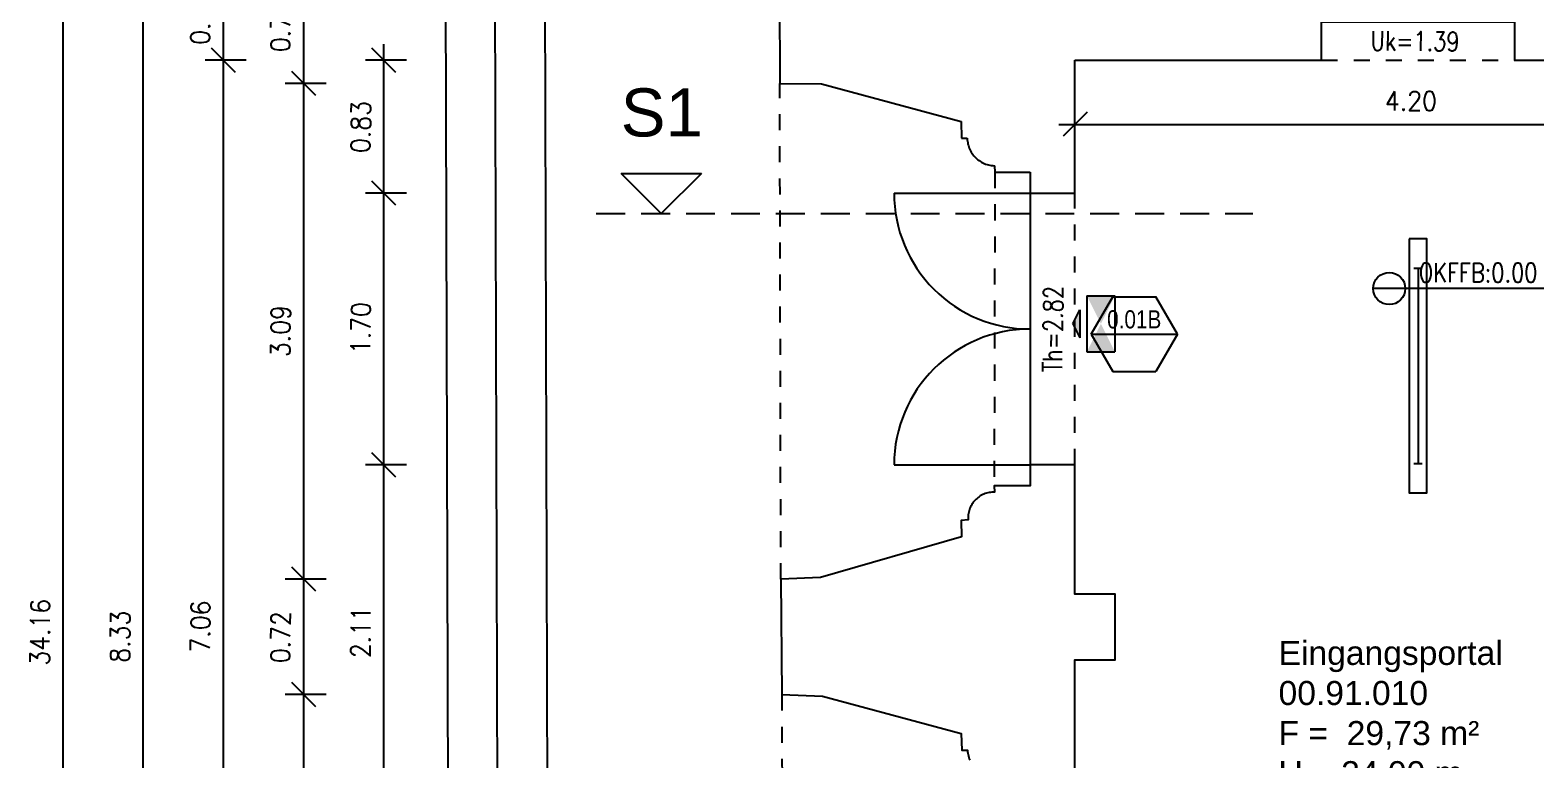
# Model space of a CAD drawing. Header units: metres. Extents: x -7 to 99688, y -10762 to -90.
# Drawn here: x -6.67 to 2.72, y -111.52 to -106.97 of the extents above; entities that cross this region are included whole.
import ezdxf
from ezdxf.enums import TextEntityAlignment as Align

# ---------------------------------------------------------------- set-up
doc = ezdxf.new("R2010")
doc.units = ezdxf.units.M
doc.header["$LTSCALE"] = 0.03
for name, pattern in [('DOT', [0]), ('GESTRICHELT', [9, 6, -3]), ('GESTRICHELT2', [4.5, 3, -1.5])]:
    doc.linetypes.add(name, pattern=pattern)
doc.layers.get('0').update_dxf_attribs({"linetype": 'CONTINUOUS'})
for name, color, linetype in [('A_bemaßung', 2, 'CONTINUOUS'), ('A_Höhen', 3, 'CONTINUOUS'), ('A_NR_TÜR', 1, 'CONTINUOUS'), ('A_räume', 5, 'CONTINUOUS'), ('A_text', 5, 'CONTINUOUS'), ('A_Tuernummer_neu', 10, 'CONTINUOUS'), ('A_TXT-TUER', 1, 'CONTINUOUS'), ('A_türen', 9, 'CONTINUOUS'), ('A_verdeckt', 8, 'GESTRICHELT2'), ('A_wände', 6, 'CONTINUOUS'), ('E__LEUCHTEN', 6, 'CONTINUOUS')]:
    doc.layers.add(name, color=color, linetype=linetype)
doc.styles.add('arial-n', font='ARIALN.TTF')
doc.styles.add('BOLDSIMP_FNT', font='TXT.shx', dxfattribs={"width": 0.9, "height": 0.12})
doc.styles.add('NORM', font='simplex.shx', dxfattribs={"width": 0.7, "bigfont": 'bigfont.shx'})
doc.styles.add('PITSIMP8', font='PITSIMP8.SHX')
doc.styles.add('SIMPLEX', font='simplex.shx', dxfattribs={"width": 0.8, "height": 0.1})
doc.styles.get("Standard").update_dxf_attribs({"font": 'txt', "height": 1})

# ---------------------------------------------------------------- blocks, each defined once
blk = doc.blocks.new('SLASH1')
at = {"layer": 'A_bemaßung', "color": 2, "linetype": 'Continuous'}
for p, q in [((0, -0.14068), (0, 0.11466)), ((0.07663, 0.07663), (-0.07319, -0.07319))]:
    blk.add_line(p, q, dxfattribs=at)
blk = doc.blocks.new('Tür-Nr')
at = {"layer": 'A_NR_TÜR'}
for p, q in [((-0.0573, -108.8652), (0.0772, -108.6321)), ((0.0772, -108.6321), (0.3468, -108.6321)), ((0.4812, -108.8652), (0.3468, -108.6321)), ((-0.0573, -108.8652), (0.4812, -108.8652)), ((-0.0573, -108.8652), (0.0772, -109.0983)), ((0.4812, -108.8652), (0.3468, -109.0983)), ((0.0772, -109.0983), (0.3468, -109.0983))]:
    blk.add_line(p, q, dxfattribs=at)
at = {"layer": 'A_TXT-TUER', "style": 'arial-n', "flags": 4}
blk.add_attdef('TÜR-NR.', text='', height=0.1129, dxfattribs=at).set_placement((0.2114, -108.7723), align=Align.MIDDLE_CENTER)
at = {"layer": 'A_TXT-TUER', "style": 'NORM', "width": 0.7}
for tag, flags, p in [('BRANDSCHUTZ', 4, (0.2287, -108.9809)), ('DIN', 5, (0.214, -109.1983)), ('ABMESSUNG', 5, (0.214, -109.3327)), ('MATERIAL', 5, (0.214, -109.4671)), ('WANDART', 5, (0.214, -109.6015)), ('ZARGE', 5, (0.214, -109.7359)), ('SCHLOSS', 5, (0.214, -109.8703)), ('BESCHLÄGE', 5, (0.214, -110.0047)), ('SONSTIGES', 5, (0.214, -110.1391))]:
    blk.add_attdef(tag, text='', height=0.0784, dxfattribs=dict(at, flags=flags)).set_placement(p, align=Align.MIDDLE_CENTER)
blk = doc.blocks.new('PU1')
at = {"color": 3}
for p, q in [((-118.6, -55.3), (-118.6, 69.7)), ((-118.6, 69.7), (131.4, 69.7)), ((131.4, -55.3), (131.4, 69.7)), ((-118.6, -55.3), (131.4, -55.3)), ((-56.1, -86.6), (68.9, -86.6)), ((6.4, -117.8), (-56.1, -86.6)), ((6.4, -117.8), (68.9, -86.6))]:
    blk.add_line(p, q, dxfattribs=at)
for points in [[(-118.6, 69.7), (-118.6, -55.3), (131.4, -55.3), (131.4, 69.7)], [(68.9, -86.6), (-56.1, -86.6), (6.4, -117.8)]]:
    blk.add_solid(points, dxfattribs=at)
blk = doc.blocks.new('2DEL_458')
for p, q in [((-0.3844, -0.2363), (-0.3844, 0.2363)), ((0.3844, -0.2363), (0.3844, 0.2363)), ((-0.3844, 0), (0.3844, 0))]:
    blk.add_line(p, q)
blk.add_lwpolyline([(-0.5, -0.5), (0.5, -0.5), (0.5, 0.5), (-0.5, 0.5)], close=True)
at = {"style": 'PITSIMP8', "flags": 9}
for tag, p in [('BEZEICHNUNG', (-0.0298, 0.1793)), ('RAUM/GRUPPE', (-0.0298, 0.1593)), ('POS.NR.G-LV', (-0.0298, 0.1393)), ('FABRIKAT', (-0.0298, 0.1193)), ('KENNUNG', (-0.0298, 0.0793)), ('LEISTUNG', (-0.0298, 0.0593)), ('TYP', (-0.0298, 0.0993)), ('VOLUMENSTROM', (-0.0298, 0.0393)), ('DRUCK/-STUFE', (-0.0298, 0.0193)), ('ANSCHLUSS', (-0.0298, -0.0007)), ('TEMPERATUR', (-0.0298, -0.0607)), ('GROESSE', (-0.0298, -0.0207)), ('DN', (-0.0298, -0.0407)), ('SPANNUNG/FREQUENZ', (-0.0298, -0.1207)), ('SCHUTZART', (-0.0298, -0.1007)), ('DREHZAHL', (-0.0298, -0.0807)), ('GEWICHT', (-0.0298, -0.1407)), ('FREI', (-0.0298, -0.1607)), ('FREI', (-0.0298, -0.1807)), ('FREI', (-0.0298, -0.2007))]:
    blk.add_attdef(tag, text='', height=0.01, dxfattribs=at).set_placement(p, align=Align.MIDDLE)

msp = doc.modelspace()

# ---------------------------------------------------------------- linework, layer by layer
at = {"layer": 'A_bemaßung', "linetype": 'Continuous'}
for p, q in [((-6.46657, -127.89448), (-6.46658, -93.53948)), ((-5.96657, -127.89448), (-5.96657, -93.53949)), ((-5.46658, -127.8945), (-5.46658, -93.5395)), ((-4.96658, -121.22949), (-4.96657, -100.2045)), ((-4.46657, -114.31646), (-4.46656, -107.05646)), ((-0.25824, -107.55648), (4.14176, -107.55648))]:
    msp.add_line(p, q, dxfattribs=at)
at = {"layer": 'A_Höhen'}
msp.add_line((2.78278, -108.58037), (1.70144, -108.58037), dxfattribs=at)
msp.add_circle((1.80144, -108.58037), 0.1, dxfattribs=at)
at = {"layer": 'A_text', "color": 7}
for p, q in [((-2.7369, -108.11182), (-2.9869, -107.86182)), ((-2.9869, -107.86182), (-2.4869, -107.86182)), ((-2.4869, -107.86182), (-2.7369, -108.11182))]:
    msp.add_line(p, q, dxfattribs=at)
at = {"layer": 'A_text', "color": 5, "linetype": 'GESTRICHELT'}
msp.add_line((-3.14237, -108.11182), (0.95105, -108.11182), dxfattribs=at)
at = {"layer": 'A_türen', "linetype": 'Continuous'}
for p, q in [((-1.28573, -107.98546), (-0.43824, -107.98547)), ((-0.43824, -107.98547), (-0.43822, -109.68046)), ((-1.28572, -109.68046), (-0.43822, -109.68046))]:
    msp.add_line(p, q, dxfattribs=at)
for centre, radius, start, end in [((-0.43824, -107.98547), 0.8475, 179.99933, 270.000673), ((-0.43822, -109.68046), 0.84749, 90.000679, 180.000006)]:
    msp.add_arc(centre, radius, start, end, dxfattribs=at)
at = {"layer": 'A_verdeckt', "linetype": 'Continuous'}
for p, q in [((-4.0866, -105.21115), (-4.05474, -116.28098)), ((-3.77816, -105.46097), (-3.74774, -116.03098)), ((-3.46556, -105.73677), (-3.43673, -115.75498))]:
    msp.add_line(p, q, dxfattribs=at)
at = {"layer": 'A_verdeckt'}
for p, q in [((1.37976, -107.15646), (2.58177, -107.15646)), ((-1.99158, -110.39299), (-1.99856, -107.30097)), ((-0.65757, -107.85499), (-0.66157, -109.81)), ((-0.15824, -109.68046), (-0.15823, -107.98544)), ((-1.98657, -111.11297), (-1.97359, -114.20099))]:
    msp.add_line(p, q, dxfattribs=at)
at = {"layer": 'A_wände', "linetype": 'Continuous'}
for p, q in [((-2.00159, -106.583), (-1.99856, -107.30097)), ((-0.15823, -107.98544), (-0.15824, -107.15648)), ((-1.99856, -107.30097), (-1.73858, -107.30401)), ((-1.73858, -107.30401), (-0.86857, -107.53899)), ((-0.86857, -107.53899), (-0.86459, -107.643)), ((-0.86459, -107.643), (-0.82957, -107.64298)), ((-0.82957, -107.64298), (-0.82918, -107.65211)), ((-0.82918, -107.65211), (-0.82828, -107.66117)), ((-0.82828, -107.66117), (-0.82695, -107.6702)), ((-0.82695, -107.6702), (-0.82511, -107.67912)), ((-0.82511, -107.67912), (-0.82283, -107.68796)), ((-0.82283, -107.68796), (-0.82011, -107.69666)), ((-0.82011, -107.69666), (-0.8169, -107.70518)), ((-0.8169, -107.70518), (-0.81326, -107.71356)), ((-0.81326, -107.71356), (-0.80918, -107.72172)), ((-0.80918, -107.72172), (-0.8047, -107.72965)), ((-0.8047, -107.72965), (-0.79978, -107.73732)), ((-0.79978, -107.73732), (-0.7945, -107.74476)), ((-0.7945, -107.74476), (-0.78881, -107.75189)), ((-0.78881, -107.75189), (-0.78276, -107.75872)), ((-0.78276, -107.75872), (-0.77638, -107.76523)), ((-0.77638, -107.76523), (-0.76966, -107.77138)), ((-0.76966, -107.77138), (-0.76263, -107.77719)), ((-0.76263, -107.77719), (-0.75529, -107.78261)), ((-0.75529, -107.78261), (-0.7477, -107.78762)), ((-0.7477, -107.78762), (-0.73982, -107.79227)), ((-0.73982, -107.79227), (-0.73172, -107.79647)), ((-0.73172, -107.79647), (-0.72344, -107.80025)), ((-0.72344, -107.80025), (-0.71493, -107.80357)), ((-0.71493, -107.80357), (-0.70628, -107.80649)), ((-0.70628, -107.80649), (-0.69749, -107.80891)), ((-0.69749, -107.80891), (-0.6886, -107.81088)), ((-0.6886, -107.81088), (-0.67961, -107.81238)), ((-0.67961, -107.81238), (-0.67055, -107.81341)), ((-0.67055, -107.81341), (-0.66056, -107.814)), ((-0.66056, -107.814), (-0.65757, -107.85499)), ((-0.65757, -107.85499), (-0.43822, -107.855)), ((-0.43822, -107.855), (-0.43824, -107.98547)), ((-0.43824, -107.98547), (-0.15823, -107.98544))]:
    msp.add_line(p, q, dxfattribs=at)
at = {"layer": 'A_wände', "color": 1, "linetype": 'Continuous'}
msp.add_line((-0.66146, -107.81397), (-0.66055, -107.81399), dxfattribs=at)
at = {"layer": 'A_wände', "linetype": 'Continuous'}
for points in [[(-0.15824, -107.15648), (1.37976, -107.15646), (1.37978, -106.91644), (2.58176, -106.91645), (2.58177, -107.15646), (4.04176, -107.15648), (4.04176, -108.37497), (4.23177, -108.37497), (4.23177, -108.35344), (4.40176, -108.35346)], [(-0.15823, -111.79346), (-0.15822, -110.89645), (0.09177, -110.89646), (0.09177, -110.48647), (-0.15821, -110.48644), (-0.15824, -109.68046), (-0.43822, -109.68046), (-0.43824, -109.81), (-0.66157, -109.81), (-0.65958, -109.85), (-0.66804, -109.85003), (-0.67649, -109.85049), (-0.68488, -109.85139), (-0.69324, -109.85273), (-0.70151, -109.85451), (-0.70967, -109.85673), (-0.71771, -109.85937), (-0.7256, -109.86242), (-0.73333, -109.86586), (-0.74085, -109.86972), (-0.74815, -109.87398), (-0.75522, -109.87859), (-0.76206, -109.88359), (-0.76862, -109.88894), (-0.77489, -109.89459), (-0.78084, -109.90058), (-0.7865, -109.90691), (-0.7918, -109.91349), (-0.79674, -109.92034), (-0.80132, -109.92745), (-0.80555, -109.93476), (-0.80936, -109.94232), (-0.81278, -109.95003), (-0.8158, -109.95794), (-0.81838, -109.966), (-0.82056, -109.97416), (-0.8223, -109.98243), (-0.82359, -109.99079), (-0.82445, -109.99922), (-0.82488, -110.00764), (-0.82486, -110.01612), (-0.82457, -110.02199), (-0.86757, -110.02599), (-0.86556, -110.129), (-1.74457, -110.38301), (-1.99158, -110.39299), (-1.98657, -111.11297), (-1.73157, -111.12199), (-0.86658, -111.35501), (-0.86358, -111.45999), (-0.82757, -111.45898), (-0.82704, -111.46822), (-0.82604, -111.47741), (-0.82455, -111.48651), (-0.82257, -111.49554), (-0.82013, -111.50447), (-0.81722, -111.51327), (-0.81387, -111.52186)]]:
    msp.add_lwpolyline(points, dxfattribs=at)

# ---------------------------------------------------------------- block references
at = {"layer": 'A_bemaßung', "color": 7, "rotation": 90}
for p in [(-5.46656, -107.15647), (-4.46658, -107.15646), (-4.96658, -107.30097), (-4.46657, -107.98545), (-4.46657, -109.68045), (-4.96658, -110.39299), (-4.96658, -111.11299)]:
    msp.add_blockref('SLASH1', p, dxfattribs=at)
at = {"layer": 'A_bemaßung', "color": 7}
msp.add_blockref('SLASH1', (-0.15824, -107.55648), dxfattribs=at)
at = {"layer": 'A_Tuernummer_neu'}
ref = msp.add_blockref('Tür-Nr', (0, 0), dxfattribs=at)
ref.add_attrib('TÜR-NR.', '0.01B', dxfattribs={"layer": 'A_TXT-TUER', "height": 0.112896, "style": 'arial-n'}).set_placement((0.21135, -108.77234), align=Align.MIDDLE_CENTER)
at = {"layer": 'E__LEUCHTEN', "color": 7, "linetype": 'Continuous', "ltscale": 5, "xscale": 1.58499999999998, "yscale": 0.1119999999999948, "zscale": 1.585, "rotation": 270}
msp.add_blockref('2DEL_458', (1.98076, -109.06245), dxfattribs=at)
at = {"layer": 'E__LEUCHTEN', "xscale": 0.001399470505930367, "yscale": 0.001399470505930367, "zscale": 0.001399470506, "rotation": 270}
msp.add_blockref('PU1', (-0.00647, -108.79107), dxfattribs=at)

# ---------------------------------------------------------------- texts
at = {"layer": 'A_bemaßung', "color": 7, "linetype": 'DOT', "style": 'BOLDSIMP_FNT', "width": 0.9}
for s, p in [('0.52', (-5.51657, -107.06103)), ('0.72', (-5.01658, -107.10653)), ('0.83', (-4.51657, -107.73554)), ('3.09', (-5.01657, -109.009)), ('1.70', (-4.51657, -108.98981)), ('34.16', (-6.51658, -110.93298)), ('7.06', (-5.51657, -110.85104)), ('8.33', (-6.01657, -110.91455)), ('0.72', (-5.01657, -110.91757)), ('2.11', (-4.51656, -110.88611))]:
    msp.add_text(s, height=0.12, rotation=89.4, dxfattribs=at).set_placement(p, align=Align.BOTTOM_LEFT)
msp.add_text('4.20', height=0.12, dxfattribs=at).set_placement((1.77462, -107.50648), align=Align.BOTTOM_LEFT)
at = {"layer": 'A_Höhen', "linetype": 'Continuous', "style": 'SIMPLEX', "width": 0.8}
for s, rotation, p in [('Uk=1.39', 359.4, (1.96198, -107.03717)), ('Th=2.82', 89.4, (-0.29569, -108.83317))]:
    msp.add_text(s, height=0.12, rotation=rotation, dxfattribs=at).set_placement(p, align=Align.MIDDLE_CENTER)
msp.add_text('OKFFB:0.00', height=0.12, dxfattribs=at).set_placement((2.35538, -108.48108), align=Align.MIDDLE_CENTER)
at = {"layer": 'A_räume', "linetype": 'Continuous', "insert": (1.1113, -110.77791), "char_height": 0.15, "width": 6.6459, "attachment_point": 1}
msp.add_mtext('\\fArial|b0|i0|c0|p34;Eingangsportal\\P00.91.010\\PF =  29,73 m²\\PU = 24,00 m\\P\\H0.1;RH: 3,41 m', dxfattribs=at)
at = {"layer": 'A_text', "color": 5, "linetype": 'GESTRICHELT', "insert": (-2.99026, -107.33182), "char_height": 0.3, "width": 13.2918, "attachment_point": 1}
msp.add_mtext('{\\fArial|b0|i0|c0|p34;S1}', dxfattribs=at)

doc.saveas('drawing.dxf')
